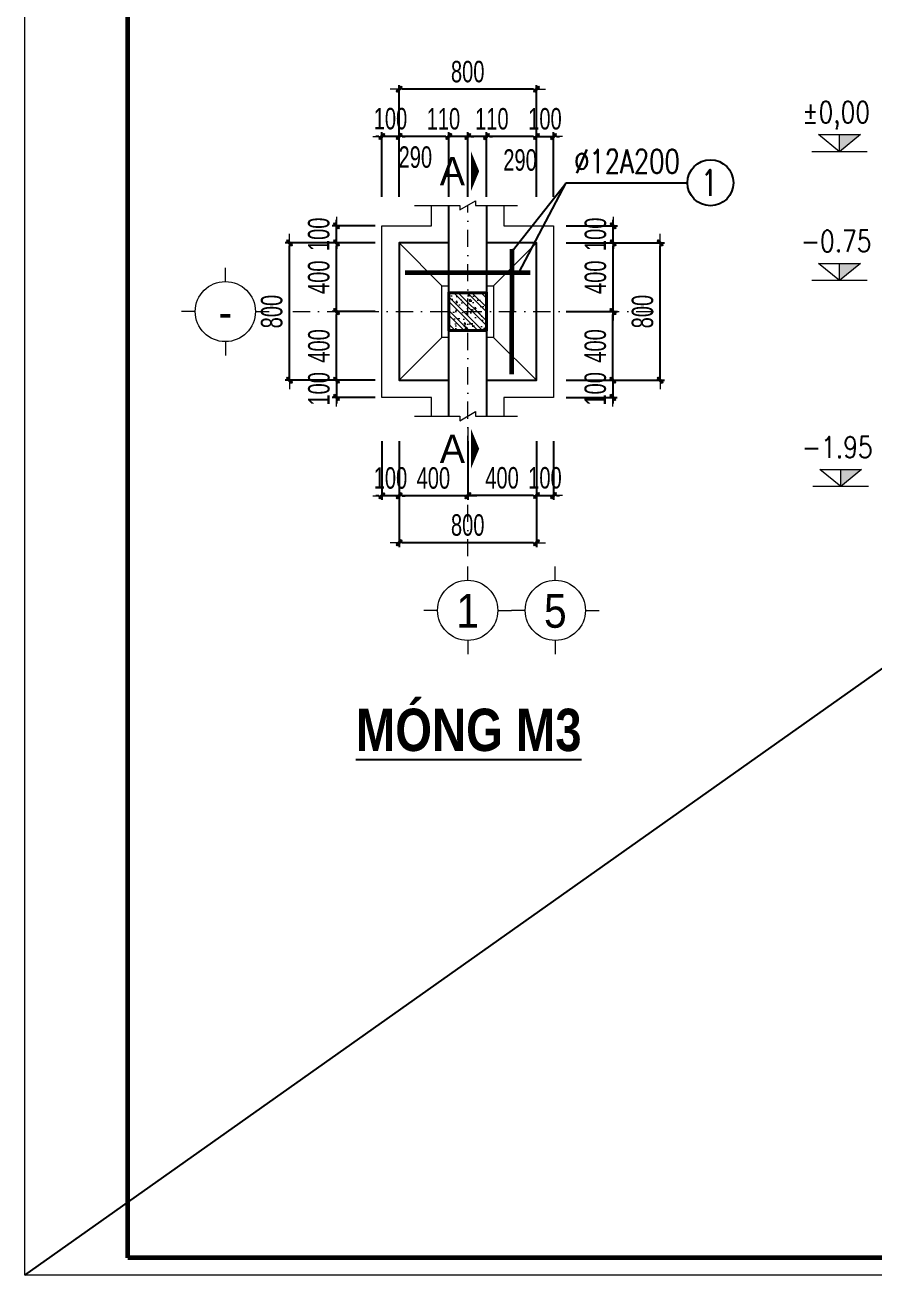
# Model space of a CAD drawing. Header units: millimetres. Extents: x -295047 to 29144, y -724756 to -246879.
# Drawn here: x -144104 to -139164, y -359455 to -352176 of the extents above; entities that cross this region are included whole.
import ezdxf
from ezdxf.enums import TextEntityAlignment as Align

# ---------------------------------------------------------------- set-up
doc = ezdxf.new("R2010")
doc.units = ezdxf.units.MM
doc.header["$MEASUREMENT"] = 0
doc.header["$PDMODE"] = 32
doc.linetypes.add('DASHDOT', pattern=[1, 0.5, -0.25, 0, -0.25])
doc.layers.get('Defpoints').update_dxf_attribs({"color": 1})
doc.layers.add('KCS_Plotter', color=11, linetype='Continuous', plot=False)
for name, color, linetype, lineweight in [('Khungten_LCDI', 7, 'Continuous', 5), ('LC Dim', 8, 'Continuous', 18), ('LC Hatch', 252, 'Continuous', 9), ('LC ISO', 153, 'Continuous', 13), ('LC Khac', 4, 'Continuous', 9), ('LC Net dam2', 6, 'Continuous', 40), ('LC Net dam3', 1, 'Continuous', 60), ('LC Net manh', 219, 'Continuous', 5), ('LC Net thay', 7, 'Continuous', 25), ('LC Net truc', 79, 'DASHDOT', 13), ('LC Text1', 3, 'Continuous', 20), ('LC Text2', 7, 'Continuous', 25)]:
    doc.layers.add(name, color=color, linetype=linetype, lineweight=lineweight)
doc.styles.add('HOATBIF', font='hoatbif.shx', dxfattribs={"width": 0.7})
doc.styles.add('Khungten', font='VHAVAN_1.TTF', dxfattribs={"width": 0.9, "height": 5000})
doc.styles.add('LC 1', font='VHAVANB_1.TTF')
doc.styles.add('LC 3', font='vnsimli.shx', dxfattribs={"width": 0.75})
doc.styles.add('LC3', font='VHARIALB_1.TTF', dxfattribs={"width": 0.8})
doc.styles.add('T1', font='Vnsimli.shx', dxfattribs={"width": 0.8})
doc.styles.add('Title', font='VHBLACK_1.TTF', dxfattribs={"width": 0.8})
doc.dimstyles.new('1-100(1-50)', dxfattribs={"dimscale": 50, "dimtxt": 2.5, "dimasz": 0.35, "dimexe": 0.5, "dimexo": 0, "dimgap": 0.8, "dimtad": 1, "dimdec": 0, "dimzin": 0, "dimdsep": 46, "dimtxsty": 'HOATBIF', "dimblk1": 'DOT', "dimblk2": 'DOT', "dimsah": 1, "dimcen": -1, "dimdle": 1, "dimclrd": 256, "dimclre": 256, "dimclrt": 4, "dimadec": 3, "dimazin": 2, "dimtfac": 0.333333, "dimtdec": 0, "dimtix": 1, "dimtmove": 2, "dimatfit": 3, "dimldrblk": 'DOT', "dimfxl": 1, "dimtvp": 0.833333, "dimtolj": 1, "dimtzin": 0, "dimarcsym": 0})

# ---------------------------------------------------------------- blocks, each defined once
blk = doc.blocks.new('DOT')
at = {"layer": 'LC Dim'}
blk.add_line((-3, 0), (3, 0), dxfattribs=at)
at = {"layer": 'LC Dim', "color": 4}
blk.add_line((-1, -1), (1, 1), dxfattribs=at)
blk.add_lwpolyline([(0.5, 1), (-1, -0.5), (-0.5, -1), (1, 0.5)], close=True, dxfattribs=at)
blk = doc.blocks.new('*D81')
at = {"layer": 'Defpoints', "color": 0, "ltscale": 2, "transparency": 16777216}
for p in [(-142289.1, -353844.7), (-142063.5, -353844.7), (-142063.5, -354244.7)]:
    blk.add_point(p, dxfattribs=at)
at = {"layer": 'LC Dim', "lineweight": -2, "ltscale": 2, "transparency": 16777216}
for p, q in [((-142063.5, -353844.7), (-142314.1, -353844.7)), ((-142289.1, -354227.2), (-142289.1, -353862.2)), ((-142063.5, -354244.7), (-142314.1, -354244.7))]:
    blk.add_line(p, q, dxfattribs=at)
at = {"layer": 'LC Dim', "lineweight": -2, "ltscale": 2, "transparency": 16777216, "xscale": 17.5, "yscale": 17.5, "zscale": 17.5}
for p, rotation in [((-142289.1, -353844.7), 90), ((-142289.1, -354244.7), 270)]:
    blk.add_blockref('DOT', p, dxfattribs=dict(at, rotation=rotation))
at = {"layer": 'LC Dim', "color": 4, "ltscale": 2, "transparency": 16777216, "insert": (-142391.6, -354044.7), "char_height": 125, "attachment_point": 5, "rotation": 90, "style": 'HOATBIF'}
blk.add_mtext('\\A1;400', dxfattribs=at)
blk = doc.blocks.new('*D82')
at = {"layer": 'Defpoints', "color": 0, "ltscale": 2, "transparency": 16777216}
for p in [(-142290, -353444.7), (-142063.5, -353444.7), (-142063.5, -353844.7)]:
    blk.add_point(p, dxfattribs=at)
at = {"layer": 'LC Dim', "lineweight": -2, "ltscale": 2, "transparency": 16777216}
for p, q in [((-142063.5, -353444.7), (-142315, -353444.7)), ((-142290, -353827.2), (-142290, -353462.2)), ((-142063.5, -353844.7), (-142315, -353844.7))]:
    blk.add_line(p, q, dxfattribs=at)
at = {"layer": 'LC Dim', "lineweight": -2, "ltscale": 2, "transparency": 16777216, "xscale": 17.5, "yscale": 17.5, "zscale": 17.5}
for p, rotation in [((-142290, -353444.7), 90), ((-142290, -353844.7), 270)]:
    blk.add_blockref('DOT', p, dxfattribs=dict(at, rotation=rotation))
at = {"layer": 'LC Dim', "color": 4, "ltscale": 2, "transparency": 16777216, "insert": (-142392.5, -353644.7), "char_height": 125, "attachment_point": 5, "rotation": 90, "style": 'HOATBIF'}
blk.add_mtext('\\A1;400', dxfattribs=at)
blk = doc.blocks.new('*D83')
at = {"layer": 'Defpoints', "color": 0, "ltscale": 2, "transparency": 16777216}
for p in [(-142290, -353344.7), (-142063.5, -353344.7), (-142063.5, -353444.7)]:
    blk.add_point(p, dxfattribs=at)
at = {"layer": 'LC Dim', "lineweight": -2, "ltscale": 2, "transparency": 16777216}
for p, q in [((-142063.5, -353344.7), (-142315, -353344.7)), ((-142290, -353327.2), (-142290, -353309.7)), ((-142290, -353444.7), (-142290, -353344.7)), ((-142063.5, -353444.7), (-142315, -353444.7)), ((-142290, -353462.2), (-142290, -353479.7))]:
    blk.add_line(p, q, dxfattribs=at)
at = {"layer": 'LC Dim', "lineweight": -2, "ltscale": 2, "transparency": 16777216, "xscale": 17.5, "yscale": 17.5, "zscale": 17.5}
for p, rotation in [((-142290, -353344.7), 270), ((-142290, -353444.7), 90)]:
    blk.add_blockref('DOT', p, dxfattribs=dict(at, rotation=rotation))
at = {"layer": 'LC Dim', "color": 4, "ltscale": 2, "transparency": 16777216, "insert": (-142392.5, -353394.7), "char_height": 125, "attachment_point": 5, "rotation": 90, "style": 'HOATBIF'}
blk.add_mtext('\\A1;100', dxfattribs=at)
blk = doc.blocks.new('*D84')
at = {"layer": 'Defpoints', "color": 0, "ltscale": 2, "transparency": 16777216}
for p in [(-142564, -353444.7), (-142063.5, -353444.7), (-142063.5, -354244.7)]:
    blk.add_point(p, dxfattribs=at)
at = {"layer": 'LC Dim', "lineweight": -2, "ltscale": 2, "transparency": 16777216}
for p, q in [((-142063.5, -353444.7), (-142589, -353444.7)), ((-142564, -354227.2), (-142564, -353462.2)), ((-142063.5, -354244.7), (-142589, -354244.7))]:
    blk.add_line(p, q, dxfattribs=at)
at = {"layer": 'LC Dim', "lineweight": -2, "ltscale": 2, "transparency": 16777216, "xscale": 17.5, "yscale": 17.5, "zscale": 17.5}
for p, rotation in [((-142564, -353444.7), 90), ((-142564, -354244.7), 270)]:
    blk.add_blockref('DOT', p, dxfattribs=dict(at, rotation=rotation))
at = {"layer": 'LC Dim', "color": 4, "ltscale": 2, "transparency": 16777216, "insert": (-142666.5, -353844.7), "char_height": 125, "attachment_point": 5, "rotation": 90, "style": 'HOATBIF'}
blk.add_mtext('\\A1;800', dxfattribs=at)
blk = doc.blocks.new('*D85')
at = {"layer": 'Defpoints', "color": 0, "ltscale": 2, "transparency": 16777216}
for p in [(-142063.5, -354244.7), (-142289.1, -354344.7), (-142063.5, -354344.7)]:
    blk.add_point(p, dxfattribs=at)
at = {"layer": 'LC Dim', "lineweight": -2, "ltscale": 2, "transparency": 16777216}
for p, q in [((-142289.1, -354227.2), (-142289.1, -354209.7)), ((-142063.5, -354244.7), (-142314.1, -354244.7)), ((-142289.1, -354244.7), (-142289.1, -354344.7)), ((-142063.5, -354344.7), (-142314.1, -354344.7)), ((-142289.1, -354362.2), (-142289.1, -354379.7))]:
    blk.add_line(p, q, dxfattribs=at)
at = {"layer": 'LC Dim', "lineweight": -2, "ltscale": 2, "transparency": 16777216, "xscale": 17.5, "yscale": 17.5, "zscale": 17.5}
for p, rotation in [((-142289.1, -354244.7), 270), ((-142289.1, -354344.7), 90)]:
    blk.add_blockref('DOT', p, dxfattribs=dict(at, rotation=rotation))
at = {"layer": 'LC Dim', "color": 4, "ltscale": 2, "transparency": 16777216, "insert": (-142391.6, -354294.7), "char_height": 125, "attachment_point": 5, "rotation": 90, "style": 'HOATBIF'}
blk.add_mtext('\\A1;100', dxfattribs=at)
blk = doc.blocks.new('TTRUC')
at = {"layer": 'LC ISO'}
for p, q in [((0, 6.95), (0, 10.13)), ((-6.95, 0), (-10.13, 0)), ((6.95, 0), (10.13, 0)), ((0, -6.95), (0, -10.13))]:
    blk.add_line(p, q, dxfattribs=at)
at = {"layer": 'LC Net manh'}
blk.add_circle((0, 0), 6.95, dxfattribs=at)
blk = doc.blocks.new('*D86')
at = {"layer": 'Defpoints', "color": 0, "ltscale": 2, "transparency": 16777216}
for p in [(-140952.1, -353844.7), (-140678.9, -353844.7), (-140952.1, -354244.7)]:
    blk.add_point(p, dxfattribs=at)
at = {"layer": 'LC Dim', "lineweight": -2, "ltscale": 2, "transparency": 16777216}
for p, q in [((-140952.1, -353844.7), (-140653.9, -353844.7)), ((-140678.9, -354227.2), (-140678.9, -353862.2)), ((-140952.1, -354244.7), (-140653.9, -354244.7))]:
    blk.add_line(p, q, dxfattribs=at)
at = {"layer": 'LC Dim', "lineweight": -2, "ltscale": 2, "transparency": 16777216, "xscale": 17.5, "yscale": 17.5, "zscale": 17.5}
for p, rotation in [((-140678.9, -353844.7), 90), ((-140678.9, -354244.7), 270)]:
    blk.add_blockref('DOT', p, dxfattribs=dict(at, rotation=rotation))
at = {"layer": 'LC Dim', "color": 4, "ltscale": 2, "transparency": 16777216, "insert": (-140781.4, -354044.7), "char_height": 125, "attachment_point": 5, "rotation": 90, "style": 'HOATBIF'}
blk.add_mtext('\\A1;400', dxfattribs=at)
blk = doc.blocks.new('*D87')
at = {"layer": 'Defpoints', "color": 0, "ltscale": 2, "transparency": 16777216}
for p in [(-140952.1, -353444.7), (-140678.1, -353444.7), (-140952.1, -353844.7)]:
    blk.add_point(p, dxfattribs=at)
at = {"layer": 'LC Dim', "lineweight": -2, "ltscale": 2, "transparency": 16777216}
for p, q in [((-140952.1, -353444.7), (-140653.1, -353444.7)), ((-140678.1, -353827.2), (-140678.1, -353462.2)), ((-140952.1, -353844.7), (-140653.1, -353844.7))]:
    blk.add_line(p, q, dxfattribs=at)
at = {"layer": 'LC Dim', "lineweight": -2, "ltscale": 2, "transparency": 16777216, "xscale": 17.5, "yscale": 17.5, "zscale": 17.5}
for p, rotation in [((-140678.1, -353444.7), 90), ((-140678.1, -353844.7), 270)]:
    blk.add_blockref('DOT', p, dxfattribs=dict(at, rotation=rotation))
at = {"layer": 'LC Dim', "color": 4, "ltscale": 2, "transparency": 16777216, "insert": (-140780.6, -353644.7), "char_height": 125, "attachment_point": 5, "rotation": 90, "style": 'HOATBIF'}
blk.add_mtext('\\A1;400', dxfattribs=at)
blk = doc.blocks.new('*D88')
at = {"layer": 'Defpoints', "color": 0, "ltscale": 2, "transparency": 16777216}
for p in [(-140952.1, -353344.7), (-140678.1, -353344.7), (-140952.1, -353444.7)]:
    blk.add_point(p, dxfattribs=at)
at = {"layer": 'LC Dim', "lineweight": -2, "ltscale": 2, "transparency": 16777216}
for p, q in [((-140952.1, -353344.7), (-140653.1, -353344.7)), ((-140678.1, -353327.2), (-140678.1, -353309.7)), ((-140678.1, -353444.7), (-140678.1, -353344.7)), ((-140952.1, -353444.7), (-140653.1, -353444.7)), ((-140678.1, -353462.2), (-140678.1, -353479.7))]:
    blk.add_line(p, q, dxfattribs=at)
at = {"layer": 'LC Dim', "lineweight": -2, "ltscale": 2, "transparency": 16777216, "xscale": 17.5, "yscale": 17.5, "zscale": 17.5}
for p, rotation in [((-140678.1, -353344.7), 270), ((-140678.1, -353444.7), 90)]:
    blk.add_blockref('DOT', p, dxfattribs=dict(at, rotation=rotation))
at = {"layer": 'LC Dim', "color": 4, "ltscale": 2, "transparency": 16777216, "insert": (-140780.6, -353394.7), "char_height": 125, "attachment_point": 5, "rotation": 90, "style": 'HOATBIF'}
blk.add_mtext('\\A1;100', dxfattribs=at)
blk = doc.blocks.new('*D89')
at = {"layer": 'Defpoints', "color": 0, "ltscale": 2, "transparency": 16777216}
for p in [(-140952.1, -353444.7), (-140404, -353444.7), (-140952.1, -354244.7)]:
    blk.add_point(p, dxfattribs=at)
at = {"layer": 'LC Dim', "lineweight": -2, "ltscale": 2, "transparency": 16777216}
for p, q in [((-140952.1, -353444.7), (-140379, -353444.7)), ((-140404, -354227.2), (-140404, -353462.2)), ((-140952.1, -354244.7), (-140379, -354244.7))]:
    blk.add_line(p, q, dxfattribs=at)
at = {"layer": 'LC Dim', "lineweight": -2, "ltscale": 2, "transparency": 16777216, "xscale": 17.5, "yscale": 17.5, "zscale": 17.5}
for p, rotation in [((-140404, -353444.7), 90), ((-140404, -354244.7), 270)]:
    blk.add_blockref('DOT', p, dxfattribs=dict(at, rotation=rotation))
at = {"layer": 'LC Dim', "color": 4, "ltscale": 2, "transparency": 16777216, "insert": (-140506.5, -353844.7), "char_height": 125, "attachment_point": 5, "rotation": 90, "style": 'HOATBIF'}
blk.add_mtext('\\A1;800', dxfattribs=at)
blk = doc.blocks.new('*D90')
at = {"layer": 'Defpoints', "color": 0, "ltscale": 2, "transparency": 16777216}
for p in [(-140952.1, -354244.7), (-140952.1, -354344.7), (-140678.9, -354344.7)]:
    blk.add_point(p, dxfattribs=at)
at = {"layer": 'LC Dim', "lineweight": -2, "ltscale": 2, "transparency": 16777216}
for p, q in [((-140678.9, -354227.2), (-140678.9, -354209.7)), ((-140952.1, -354244.7), (-140653.9, -354244.7)), ((-140678.9, -354244.7), (-140678.9, -354344.7)), ((-140952.1, -354344.7), (-140653.9, -354344.7)), ((-140678.9, -354362.2), (-140678.9, -354379.7))]:
    blk.add_line(p, q, dxfattribs=at)
at = {"layer": 'LC Dim', "lineweight": -2, "ltscale": 2, "transparency": 16777216, "xscale": 17.5, "yscale": 17.5, "zscale": 17.5}
for p, rotation in [((-140678.9, -354244.7), 270), ((-140678.9, -354344.7), 90)]:
    blk.add_blockref('DOT', p, dxfattribs=dict(at, rotation=rotation))
at = {"layer": 'LC Dim', "color": 4, "ltscale": 2, "transparency": 16777216, "insert": (-140781.4, -354294.7), "char_height": 125, "attachment_point": 5, "rotation": 90, "style": 'HOATBIF'}
blk.add_mtext('\\A1;100', dxfattribs=at)
blk = doc.blocks.new('*D91')
at = {"layer": 'Defpoints', "color": 0, "ltscale": 2, "transparency": 16777216}
for p in [(-141525.2, -354599.6), (-141125.2, -354599.6), (-141525.2, -354916)]:
    blk.add_point(p, dxfattribs=at)
at = {"layer": 'LC Dim', "lineweight": -2, "ltscale": 2, "transparency": 16777216}
for p, q in [((-141525.2, -354599.6), (-141525.2, -354941)), ((-141125.2, -354599.6), (-141125.2, -354941)), ((-141142.7, -354916), (-141507.7, -354916))]:
    blk.add_line(p, q, dxfattribs=at)
at = {"layer": 'LC Dim', "lineweight": -2, "ltscale": 2, "transparency": 16777216, "xscale": 17.5, "yscale": 17.5, "zscale": 17.5, "rotation": 180}
blk.add_blockref('DOT', (-141525.2, -354916), dxfattribs=at)
at = {"layer": 'LC Dim', "lineweight": -2, "ltscale": 2, "transparency": 16777216, "xscale": 17.5, "yscale": 17.5, "zscale": 17.5}
blk.add_blockref('DOT', (-141125.2, -354916), dxfattribs=at)
at = {"layer": 'LC Dim', "color": 4, "ltscale": 2, "transparency": 16777216, "insert": (-141325.2, -354813.5), "char_height": 125, "attachment_point": 5, "style": 'HOATBIF'}
blk.add_mtext('\\A1;400', dxfattribs=at)
blk = doc.blocks.new('*D92')
at = {"layer": 'Defpoints', "color": 0, "ltscale": 2, "transparency": 16777216}
for p in [(-141925.2, -354599.6), (-141525.2, -354599.6), (-141925.2, -354916.9)]:
    blk.add_point(p, dxfattribs=at)
at = {"layer": 'LC Dim', "lineweight": -2, "ltscale": 2, "transparency": 16777216}
for p, q in [((-141925.2, -354599.6), (-141925.2, -354941.9)), ((-141525.2, -354599.6), (-141525.2, -354941.9)), ((-141542.7, -354916.9), (-141907.7, -354916.9))]:
    blk.add_line(p, q, dxfattribs=at)
at = {"layer": 'LC Dim', "lineweight": -2, "ltscale": 2, "transparency": 16777216, "xscale": 17.5, "yscale": 17.5, "zscale": 17.5, "rotation": 180}
blk.add_blockref('DOT', (-141925.2, -354916.9), dxfattribs=at)
at = {"layer": 'LC Dim', "lineweight": -2, "ltscale": 2, "transparency": 16777216, "xscale": 17.5, "yscale": 17.5, "zscale": 17.5}
blk.add_blockref('DOT', (-141525.2, -354916.9), dxfattribs=at)
at = {"layer": 'LC Dim', "color": 4, "ltscale": 2, "transparency": 16777216, "insert": (-141725.2, -354814.4), "char_height": 125, "attachment_point": 5, "style": 'HOATBIF'}
blk.add_mtext('\\A1;400', dxfattribs=at)
blk = doc.blocks.new('*D93')
at = {"layer": 'Defpoints', "color": 0, "ltscale": 2, "transparency": 16777216}
for p in [(-142025.2, -354599.6), (-141925.2, -354599.6), (-142025.2, -354916.9)]:
    blk.add_point(p, dxfattribs=at)
at = {"layer": 'LC Dim', "lineweight": -2, "ltscale": 2, "transparency": 16777216}
for p, q in [((-142025.2, -354599.6), (-142025.2, -354941.9)), ((-141925.2, -354599.6), (-141925.2, -354941.9)), ((-142042.7, -354916.9), (-142060.2, -354916.9)), ((-141925.2, -354916.9), (-142025.2, -354916.9)), ((-141907.7, -354916.9), (-141890.2, -354916.9))]:
    blk.add_line(p, q, dxfattribs=at)
at = {"layer": 'LC Dim', "lineweight": -2, "ltscale": 2, "transparency": 16777216, "xscale": 17.5, "yscale": 17.5, "zscale": 17.5}
blk.add_blockref('DOT', (-142025.2, -354916.9), dxfattribs=at)
at = {"layer": 'LC Dim', "lineweight": -2, "ltscale": 2, "transparency": 16777216, "xscale": 17.5, "yscale": 17.5, "zscale": 17.5, "rotation": 180}
blk.add_blockref('DOT', (-141925.2, -354916.9), dxfattribs=at)
at = {"layer": 'LC Dim', "color": 4, "ltscale": 2, "transparency": 16777216, "insert": (-141975.2, -354814.4), "char_height": 125, "attachment_point": 5, "style": 'HOATBIF'}
blk.add_mtext('\\A1;100', dxfattribs=at)
blk = doc.blocks.new('*D94')
at = {"layer": 'Defpoints', "color": 0, "ltscale": 2, "transparency": 16777216}
for p in [(-141925.2, -354599.6), (-141125.2, -354599.6), (-141925.2, -355190.9)]:
    blk.add_point(p, dxfattribs=at)
at = {"layer": 'LC Dim', "lineweight": -2, "ltscale": 2, "transparency": 16777216}
for p, q in [((-141925.2, -354599.6), (-141925.2, -355215.9)), ((-141125.2, -354599.6), (-141125.2, -355215.9)), ((-141142.7, -355190.9), (-141907.7, -355190.9))]:
    blk.add_line(p, q, dxfattribs=at)
at = {"layer": 'LC Dim', "lineweight": -2, "ltscale": 2, "transparency": 16777216, "xscale": 17.5, "yscale": 17.5, "zscale": 17.5, "rotation": 180}
blk.add_blockref('DOT', (-141925.2, -355190.9), dxfattribs=at)
at = {"layer": 'LC Dim', "lineweight": -2, "ltscale": 2, "transparency": 16777216, "xscale": 17.5, "yscale": 17.5, "zscale": 17.5}
blk.add_blockref('DOT', (-141125.2, -355190.9), dxfattribs=at)
at = {"layer": 'LC Dim', "color": 4, "ltscale": 2, "transparency": 16777216, "insert": (-141525.2, -355088.4), "char_height": 125, "attachment_point": 5, "style": 'HOATBIF'}
blk.add_mtext('\\A1;800', dxfattribs=at)
blk = doc.blocks.new('*D95')
at = {"layer": 'Defpoints', "color": 0, "ltscale": 2, "transparency": 16777216}
for p in [(-141125.2, -354599.6), (-141025.2, -354599.6), (-141025.2, -354916)]:
    blk.add_point(p, dxfattribs=at)
at = {"layer": 'LC Dim', "lineweight": -2, "ltscale": 2, "transparency": 16777216}
for p, q in [((-141125.2, -354599.6), (-141125.2, -354941)), ((-141025.2, -354599.6), (-141025.2, -354941)), ((-141142.7, -354916), (-141160.2, -354916)), ((-141125.2, -354916), (-141025.2, -354916)), ((-141007.7, -354916), (-140990.2, -354916))]:
    blk.add_line(p, q, dxfattribs=at)
at = {"layer": 'LC Dim', "lineweight": -2, "ltscale": 2, "transparency": 16777216, "xscale": 17.5, "yscale": 17.5, "zscale": 17.5}
blk.add_blockref('DOT', (-141125.2, -354916), dxfattribs=at)
at = {"layer": 'LC Dim', "lineweight": -2, "ltscale": 2, "transparency": 16777216, "xscale": 17.5, "yscale": 17.5, "zscale": 17.5, "rotation": 180}
blk.add_blockref('DOT', (-141025.2, -354916), dxfattribs=at)
at = {"layer": 'LC Dim', "color": 4, "ltscale": 2, "transparency": 16777216, "insert": (-141075.2, -354813.5), "char_height": 125, "attachment_point": 5, "style": 'HOATBIF'}
blk.add_mtext('\\A1;100', dxfattribs=at)
blk = doc.blocks.new('*D96')
at = {"layer": 'Defpoints', "color": 0, "ltscale": 2, "transparency": 16777216}
for p in [(-141415.2, -352825.2), (-141415.2, -353176.9), (-141125.2, -353176.9)]:
    blk.add_point(p, dxfattribs=at)
at = {"layer": 'LC Dim', "lineweight": -2, "ltscale": 2, "transparency": 16777216}
for p, q in [((-141415.2, -353176.9), (-141415.2, -352800.2)), ((-141142.7, -352825.2), (-141397.7, -352825.2)), ((-141125.2, -353176.9), (-141125.2, -352800.2))]:
    blk.add_line(p, q, dxfattribs=at)
at = {"layer": 'LC Dim', "lineweight": -2, "ltscale": 2, "transparency": 16777216, "xscale": 17.5, "yscale": 17.5, "zscale": 17.5, "rotation": 180}
blk.add_blockref('DOT', (-141415.2, -352825.2), dxfattribs=at)
at = {"layer": 'LC Dim', "lineweight": -2, "ltscale": 2, "transparency": 16777216, "xscale": 17.5, "yscale": 17.5, "zscale": 17.5}
blk.add_blockref('DOT', (-141125.2, -352825.2), dxfattribs=at)
at = {"layer": 'LC Dim', "color": 4, "ltscale": 2, "transparency": 16777216, "insert": (-141220.2, -352962.7), "char_height": 125, "attachment_point": 5, "style": 'HOATBIF'}
blk.add_mtext('\\A1;290', dxfattribs=at)
blk = doc.blocks.new('*D97')
at = {"layer": 'Defpoints', "color": 0, "ltscale": 2, "transparency": 16777216}
for p in [(-141925.2, -352824.3), (-141925.2, -353176.9), (-141635.2, -353176.9)]:
    blk.add_point(p, dxfattribs=at)
at = {"layer": 'LC Dim', "lineweight": -2, "ltscale": 2, "transparency": 16777216}
for p, q in [((-141925.2, -353176.9), (-141925.2, -352799.3)), ((-141652.7, -352824.3), (-141907.7, -352824.3)), ((-141635.2, -353176.9), (-141635.2, -352799.3))]:
    blk.add_line(p, q, dxfattribs=at)
at = {"layer": 'LC Dim', "lineweight": -2, "ltscale": 2, "transparency": 16777216, "xscale": 17.5, "yscale": 17.5, "zscale": 17.5, "rotation": 180}
blk.add_blockref('DOT', (-141925.2, -352824.3), dxfattribs=at)
at = {"layer": 'LC Dim', "lineweight": -2, "ltscale": 2, "transparency": 16777216, "xscale": 17.5, "yscale": 17.5, "zscale": 17.5}
blk.add_blockref('DOT', (-141635.2, -352824.3), dxfattribs=at)
at = {"layer": 'LC Dim', "color": 4, "ltscale": 2, "transparency": 16777216, "insert": (-141830.2, -352945.8), "char_height": 125, "attachment_point": 5, "style": 'HOATBIF'}
blk.add_mtext('\\A1;290', dxfattribs=at)
blk = doc.blocks.new('*D98')
at = {"layer": 'Defpoints', "color": 0, "ltscale": 2, "transparency": 16777216}
for p in [(-142025.2, -352824.3), (-142025.2, -353176.9), (-141925.2, -353176.9)]:
    blk.add_point(p, dxfattribs=at)
at = {"layer": 'LC Dim', "lineweight": -2, "ltscale": 2, "transparency": 16777216}
for p, q in [((-142042.7, -352824.3), (-142060.2, -352824.3)), ((-142025.2, -353176.9), (-142025.2, -352799.3)), ((-141925.2, -352824.3), (-142025.2, -352824.3)), ((-141925.2, -353176.9), (-141925.2, -352799.3)), ((-141907.7, -352824.3), (-141890.2, -352824.3))]:
    blk.add_line(p, q, dxfattribs=at)
at = {"layer": 'LC Dim', "lineweight": -2, "ltscale": 2, "transparency": 16777216, "xscale": 17.5, "yscale": 17.5, "zscale": 17.5}
blk.add_blockref('DOT', (-142025.2, -352824.3), dxfattribs=at)
at = {"layer": 'LC Dim', "lineweight": -2, "ltscale": 2, "transparency": 16777216, "xscale": 17.5, "yscale": 17.5, "zscale": 17.5, "rotation": 180}
blk.add_blockref('DOT', (-141925.2, -352824.3), dxfattribs=at)
at = {"layer": 'LC Dim', "color": 4, "ltscale": 2, "transparency": 16777216, "insert": (-141975.2, -352721.8), "char_height": 125, "attachment_point": 5, "style": 'HOATBIF'}
blk.add_mtext('\\A1;100', dxfattribs=at)
blk = doc.blocks.new('*D99')
at = {"layer": 'Defpoints', "color": 0, "ltscale": 2, "transparency": 16777216}
for p in [(-141925.2, -352550.3), (-141925.2, -353176.9), (-141125.2, -353176.9)]:
    blk.add_point(p, dxfattribs=at)
at = {"layer": 'LC Dim', "lineweight": -2, "ltscale": 2, "transparency": 16777216}
for p, q in [((-141925.2, -353176.9), (-141925.2, -352525.3)), ((-141125.2, -353176.9), (-141125.2, -352525.3)), ((-141142.7, -352550.3), (-141907.7, -352550.3))]:
    blk.add_line(p, q, dxfattribs=at)
at = {"layer": 'LC Dim', "lineweight": -2, "ltscale": 2, "transparency": 16777216, "xscale": 17.5, "yscale": 17.5, "zscale": 17.5, "rotation": 180}
blk.add_blockref('DOT', (-141925.2, -352550.3), dxfattribs=at)
at = {"layer": 'LC Dim', "lineweight": -2, "ltscale": 2, "transparency": 16777216, "xscale": 17.5, "yscale": 17.5, "zscale": 17.5}
blk.add_blockref('DOT', (-141125.2, -352550.3), dxfattribs=at)
at = {"layer": 'LC Dim', "color": 4, "ltscale": 2, "transparency": 16777216, "insert": (-141525.2, -352447.8), "char_height": 125, "attachment_point": 5, "style": 'HOATBIF'}
blk.add_mtext('\\A1;800', dxfattribs=at)
blk = doc.blocks.new('*D100')
at = {"layer": 'Defpoints', "color": 0, "ltscale": 2, "transparency": 16777216}
for p in [(-141025.2, -352825.2), (-141125.2, -353176.9), (-141025.2, -353176.9)]:
    blk.add_point(p, dxfattribs=at)
at = {"layer": 'LC Dim', "lineweight": -2, "ltscale": 2, "transparency": 16777216}
for p, q in [((-141142.7, -352825.2), (-141160.2, -352825.2)), ((-141125.2, -353176.9), (-141125.2, -352800.2)), ((-141125.2, -352825.2), (-141025.2, -352825.2)), ((-141025.2, -353176.9), (-141025.2, -352800.2)), ((-141007.7, -352825.2), (-140990.2, -352825.2))]:
    blk.add_line(p, q, dxfattribs=at)
at = {"layer": 'LC Dim', "lineweight": -2, "ltscale": 2, "transparency": 16777216, "xscale": 17.5, "yscale": 17.5, "zscale": 17.5}
blk.add_blockref('DOT', (-141125.2, -352825.2), dxfattribs=at)
at = {"layer": 'LC Dim', "lineweight": -2, "ltscale": 2, "transparency": 16777216, "xscale": 17.5, "yscale": 17.5, "zscale": 17.5, "rotation": 180}
blk.add_blockref('DOT', (-141025.2, -352825.2), dxfattribs=at)
at = {"layer": 'LC Dim', "color": 4, "ltscale": 2, "transparency": 16777216, "insert": (-141075.2, -352722.7), "char_height": 125, "attachment_point": 5, "style": 'HOATBIF'}
blk.add_mtext('\\A1;100', dxfattribs=at)
blk = doc.blocks.new('*D101')
at = {"layer": 'Defpoints', "color": 0, "ltscale": 2, "transparency": 16777216}
for p in [(-141525.2, -352825.2), (-141525.2, -353176.9), (-141415.2, -353176.9)]:
    blk.add_point(p, dxfattribs=at)
at = {"layer": 'LC Dim', "lineweight": -2, "ltscale": 2, "transparency": 16777216}
for p, q in [((-141542.7, -352825.2), (-141560.2, -352825.2)), ((-141525.2, -353176.9), (-141525.2, -352800.2)), ((-141415.2, -352825.2), (-141525.2, -352825.2)), ((-141415.2, -353176.9), (-141415.2, -352800.2)), ((-141397.7, -352825.2), (-141380.2, -352825.2))]:
    blk.add_line(p, q, dxfattribs=at)
at = {"layer": 'LC Dim', "lineweight": -2, "ltscale": 2, "transparency": 16777216, "xscale": 17.5, "yscale": 17.5, "zscale": 17.5}
blk.add_blockref('DOT', (-141525.2, -352825.2), dxfattribs=at)
at = {"layer": 'LC Dim', "lineweight": -2, "ltscale": 2, "transparency": 16777216, "xscale": 17.5, "yscale": 17.5, "zscale": 17.5, "rotation": 180}
blk.add_blockref('DOT', (-141415.2, -352825.2), dxfattribs=at)
at = {"layer": 'LC Dim', "color": 4, "ltscale": 2, "transparency": 16777216, "insert": (-141384.4, -352722.7), "char_height": 125, "attachment_point": 5, "style": 'HOATBIF'}
blk.add_mtext('\\A1;110', dxfattribs=at)
blk = doc.blocks.new('*D102')
at = {"layer": 'Defpoints', "color": 0, "ltscale": 2, "transparency": 16777216}
for p in [(-141635.2, -352825.2), (-141635.2, -353176.9), (-141525.2, -353176.9)]:
    blk.add_point(p, dxfattribs=at)
at = {"layer": 'LC Dim', "lineweight": -2, "ltscale": 2, "transparency": 16777216}
for p, q in [((-141652.7, -352825.2), (-141670.2, -352825.2)), ((-141635.2, -353176.9), (-141635.2, -352800.2)), ((-141525.2, -352825.2), (-141635.2, -352825.2)), ((-141525.2, -353176.9), (-141525.2, -352800.2)), ((-141507.7, -352825.2), (-141490.2, -352825.2))]:
    blk.add_line(p, q, dxfattribs=at)
at = {"layer": 'LC Dim', "lineweight": -2, "ltscale": 2, "transparency": 16777216, "xscale": 17.5, "yscale": 17.5, "zscale": 17.5}
blk.add_blockref('DOT', (-141635.2, -352825.2), dxfattribs=at)
at = {"layer": 'LC Dim', "lineweight": -2, "ltscale": 2, "transparency": 16777216, "xscale": 17.5, "yscale": 17.5, "zscale": 17.5, "rotation": 180}
blk.add_blockref('DOT', (-141525.2, -352825.2), dxfattribs=at)
at = {"layer": 'LC Dim', "color": 4, "ltscale": 2, "transparency": 16777216, "insert": (-141666.6, -352722.7), "char_height": 125, "attachment_point": 5, "style": 'HOATBIF'}
blk.add_mtext('\\A1;110', dxfattribs=at)
blk = doc.blocks.new('TIEUDE1')
at = {"layer": 'LC Text2', "color": 7, "style": 'LC 1'}
blk.add_attdef('TIªU§Ò', text='', height=5, dxfattribs=at).set_placement((0, 0), align=Align.BOTTOM_CENTER)
blk.add_attdef('TL', text='', height=3, dxfattribs=at).set_placement((0, -2), align=Align.TOP_CENTER)
blk = doc.blocks.new('lcdi KC')
at = {"layer": 'Defpoints', "lineweight": 0}
blk.add_lwpolyline([(-1200, -14850), (-1200, 14850), (40800, 14850), (40800, -14850)], close=True, dxfattribs=at)
at = {"layer": 'Khungten_LCDI', "color": 5, "lineweight": 60}
blk.add_lwpolyline([(0, -14650), (0, 14650), (40600, 14650), (40600, -14650)], close=True, dxfattribs=at)
at = {"color": 7, "style": 'Khungten', "width": 0.8}
for tag, p in [('REVISION', (39499, -10746)), ('NGAYHT', (39546, -11609))]:
    blk.add_attdef(tag, text='', height=200, dxfattribs=at).set_placement(p, align=Align.CENTER)
at = {"layer": 'LC Text1', "style": 'Title', "width": 1.485915}
for tag, p, p2 in [('TENBANVE1', (36913, -8886), (40339, -8886)), ('TENBANVE2', (36913, -9562), (40339, -9562))]:
    blk.add_attdef(tag, text='', height=250, dxfattribs=at).set_placement(p, p2, align=Align.FIT)
at = {"layer": 'LC Text1', "style": 'Title', "width": 0.7}
blk.add_attdef('SOBANVE', text='', height=250, dxfattribs=at).set_placement((39562, -13896), align=Align.CENTER)
blk = doc.blocks.new('Caodo1')
at = {"layer": 'LC Text1'}
blk.add_hatch(color=256, dxfattribs=at).paths.add_polyline_path([(0, 200), (0, 0), (243, 200)])
for p, q in [((0, 0), (0, 200)), ((324, 0), (-324, 0))]:
    blk.add_line(p, q, dxfattribs=at)
blk.add_lwpolyline([(-243, 200), (243, 200), (0, 0), (0, 0)], close=True, dxfattribs=at)
at = {"layer": 'LC Text1', "style": 'T1', "width": 0.8}
blk.add_attdef('%%P0,00', text='', height=250, dxfattribs=at).set_placement((-39, 460), align=Align.MIDDLE_CENTER)

msp = doc.modelspace()

# ---------------------------------------------------------------- hatches: boundary and pattern name
at = {"layer": 'LC Hatch', "ltscale": 2}
h = msp.add_hatch(dxfattribs=at)
h.set_pattern_fill('BTCT', color=256, scale=15, angle=-90, style=0)
h.set_pattern_definition([(320, (-46060.01, -428651.27), (-9.41282, -107.58903), [11.25, -123.75]), (265, (-46060.01, -428651.27), (112.82882, 20.8127), [9, -99]), (10.4514, (-46060.8, -428660.23), (103.41593, -86.77641), [9.56103, -105.17132]), (316.1842, (-46030.01, -428651.27), (-24.82785, -160.08616), [16.875, -185.625]), (6.6356, (-46032.08, -428664.61), (146.11768, -140.1994), [14.34154, -157.75695]), (261.1842, (-46030.01, -428651.27), (146.1178, -140.1993), [13.5, -148.5]), (291, (-46037.51, -428666.27), (-60.392834, -89.53606), [11.25, -123.75]), (236, (-46037.51, -428666.27), (108.77251, -36.4973), [9, -99]), (341.4514, (-46042.54, -428673.73), (48.379575, -126.03339), [9.56103, -105.17132]), (307.5, (-46060.01, -428651.267), (49.934078, -1.823978), [0, -97.8, 0, -100.5, 0, -99.375]), (277.5, (-46060.01, -428651.27), (59.161757, -39.46043), [0, -57.3, 0, -95.55, 0, -37.875]), (237.5, (-46060.01, -428617.817), (-3.383231, -80.073365), [0, -37.5, 0, -117, 0, -155.25]), (227.5, (-46060.01, -428602.82), (15.015747, -87.477925), [0, -48.75, 0, -77.7, 0, -110.25]), (315, (-46060.01, -428651.27), (39.774756, 39.774756), []), (315, (-46060.01, -428677.784), (39.774756, 39.774756), [])])
h.paths.add_polyline_path([(-141635.2, -353954.7), (-141635.2, -353734.7), (-141415.2, -353734.7), (-141415.2, -353954.7)])

# ---------------------------------------------------------------- linework, layer by layer
at = {"layer": 'KCS_Plotter', "ltscale": 2}
msp.add_line((-144104.2, -359455.3), (-123104.2, -344605.3), dxfattribs=at)
at = {"layer": 'LC Dim', "ltscale": 2}
for points in [[(-141835.7, -353226.7), (-141570.2, -353226.7), (-141570.2, -353252.6), (-141480.2, -353199), (-141480.2, -353226.7), (-141235.7, -353226.7)], [(-141835.7, -354454.5), (-141570.2, -354454.5), (-141570.2, -354480.4), (-141480.2, -354426.8), (-141480.2, -354454.5), (-141235.7, -354454.5)]]:
    msp.add_lwpolyline(points, dxfattribs=at)
at = {"layer": 'LC Khac', "color": 1, "ltscale": 2}
for p, q in [((-141525.2, -352906), (-141525.2, -353148.8)), ((-141525.2, -354522.2), (-141525.2, -354765))]:
    msp.add_line(p, q, dxfattribs=at)
for points in [[(-141458.2, -353027.4, 0, 235.7, 0), (-141506.9, -353027.4, 137.5, 137.5, 0)], [(-141458.2, -354643.6, 0, 235.7, 0), (-141506.9, -354643.6, 137.5, 137.5, 0)]]:
    msp.add_lwpolyline(points, format="xyseb", dxfattribs=at)
at = {"layer": 'LC Net dam2', "ltscale": 2}
msp.add_lwpolyline([(-141598.5, -353954.7), (-141415.2, -353954.7), (-141415.2, -353734.7), (-141635.2, -353734.7), (-141635.2, -353954.7), (-141598.5, -353954.7)], dxfattribs=at)
at = {"layer": 'LC Net dam3'}
for p, q in [((-141268.3, -354209.1), (-141266.6, -353480.3)), ((-141161.1, -353618.9), (-141889.4, -353618.9))]:
    msp.add_line(p, q, dxfattribs=at)
at = {"layer": 'LC Net manh', "ltscale": 2}
for p, q in [((-141925.2, -353444.7), (-141675.2, -353694.7)), ((-141375.2, -353694.7), (-141125.2, -353444.7)), ((-141925.2, -354244.7), (-141675.2, -353994.7)), ((-141375.2, -353994.7), (-141125.2, -354244.7))]:
    msp.add_line(p, q, dxfattribs=at)
for points in [[(-141735.2, -354454.5), (-141735.2, -354344.7), (-142025.2, -354344.7), (-142025.2, -353344.7), (-141735.2, -353344.7), (-141735.2, -353226.7)], [(-141315.2, -353226.7), (-141315.2, -353344.7), (-141025.2, -353344.7), (-141025.2, -354344.7), (-141315.2, -354344.7), (-141315.2, -354454.5)], [(-141635.2, -353994.7), (-141675.2, -353994.7), (-141675.2, -353694.7), (-141635.2, -353694.7)], [(-141415.2, -353694.7), (-141375.2, -353694.7), (-141375.2, -353994.7), (-141415.2, -353994.7)]]:
    msp.add_lwpolyline(points, dxfattribs=at)
at = {"layer": 'LC Net thay'}
for p, q in [((-141635.2, -354454.5), (-141635.2, -353226.7)), ((-141415.2, -353226.7), (-141415.2, -354454.5))]:
    msp.add_line(p, q, dxfattribs=at)
at = {"layer": 'LC Net thay', "ltscale": 2}
for points in [[(-141635.2, -353444.7), (-141925.2, -353444.7), (-141925.2, -354244.7), (-141635.2, -354244.7)], [(-141415.2, -354244.7), (-141125.2, -354244.7), (-141125.2, -353444.7), (-141415.2, -353444.7)]]:
    msp.add_lwpolyline(points, dxfattribs=at)
at = {"layer": 'LC Net truc', "ltscale": 200}
for p, q in [((-141525.2, -355269.3), (-141525.2, -353225.8)), ((-142543.8, -353844.7), (-140414.4, -353844.7))]:
    msp.add_line(p, q, dxfattribs=at)
at = {"layer": 'LC Text2', "ltscale": 100}
msp.add_circle((-140111, -353094.7), 133.8, dxfattribs=at)

# ---------------------------------------------------------------- block references
at = {"layer": 'LC ISO', "xscale": 25.19610424696835, "yscale": 25.19610424696835, "zscale": 25.19610424696835}
for p in [(-142937.1, -353844.7), (-141525.2, -355584.5), (-141014.7, -355584.5)]:
    msp.add_blockref('TTRUC', p, dxfattribs=at)
at = {"layer": 'LC Net thay', "xscale": 0.5000000000000013, "yscale": 0.5000000000000013, "zscale": 0.5000000000000013}
msp.add_blockref('lcdi KC', (-143504.2, -352030.3), dxfattribs=at)
at = {"layer": 'LC Text1'}
ref = msp.add_blockref('Caodo1', (-139359.2, -352913.7), dxfattribs=dict(at, xscale=0.5, yscale=0.5, zscale=0.5))
ref.add_attrib('%%P0,00', '%%p0,00', dxfattribs={"layer": 'LC Text2', "height": 125, "style": 'T1', "width": 0.8}).set_placement((-139378.7, -352683.9), align=Align.MIDDLE_CENTER)
ref = msp.add_blockref('Caodo1', (-139359.2, -353663.7), dxfattribs=dict(at, xscale=0.5, yscale=0.5, zscale=0.5))
ref.add_attrib('%%P0,00', '-0.75', dxfattribs={"layer": 'LC Text2', "height": 125, "style": 'T1', "width": 0.8}).set_placement((-139378.7, -353433.9), align=Align.MIDDLE_CENTER)
ref = msp.add_blockref('Caodo1', (-139352.3, -354863.7), dxfattribs=dict(at, xscale=0.5, yscale=0.5, zscale=0.5))
ref.add_attrib('%%P0,00', '-1.95', dxfattribs={"layer": 'LC Text2', "height": 125, "style": 'T1', "width": 0.8}).set_placement((-139371.8, -354633.9), align=Align.MIDDLE_CENTER)
at = {"layer": 'LC Text2'}
ref = msp.add_blockref('TIEUDE1', (-141519.1, -356477.5), dxfattribs=dict(at, xscale=50.00000000009664, yscale=50.00000000009664, zscale=50.00000000009664))
ref.add_attrib('TIªU§Ò', '%%Umãng m3', dxfattribs={"color": 7, "height": 246.22, "style": 'LC3', "width": 0.8}).set_placement((-141519.1, -356477.5), align=Align.BOTTOM_CENTER)

# ---------------------------------------------------------------- texts
at = {"ltscale": 2, "style": 'LC 1'}
for p in [(-141614.5, -353027.4), (-141614.5, -354643.6)]:
    msp.add_attdef('A', text='A', height=165, dxfattribs=at).set_placement(p, align=Align.MIDDLE_CENTER)
at = {"layer": 'LC Text1', "ltscale": 0.2, "style": 'LC 1', "width": 0.9}
for s, p in [('-', (-142937.1, -354005.2)), ('1', (-141525.2, -355745)), ('5', (-141014.7, -355745))]:
    msp.add_text(s, height=197.3, dxfattribs=at).set_placement(p, align=Align.BOTTOM_CENTER)
at = {"layer": 'LC Text2', "linetype": 'ByBlock', "style": 'LC 3', "width": 0.75}
msp.add_text('%%C12A200', height=138.89, dxfattribs=at).set_placement((-140905.5, -353039.3))
at = {"layer": 'LC Text2', "ltscale": 100, "style": 'LC 3', "width": 0.75}
msp.add_text('1', height=152.8, dxfattribs=at).set_placement((-140118.5, -353094.7), align=Align.MIDDLE_CENTER)

# ---------------------------------------------------------------- dimensions: what is measured, and where the dimension line sits
at = {"layer": 'LC Dim', "ltscale": 2}
for base, p1, p2, angle, picture, middle in [((-141925.2, -352550.3), (-141125.2, -353176.9), (-141925.2, -353176.9), 180, '*D99', (-141525.2, -352447.8)), ((-142025.2, -352824.3), (-141925.2, -353176.9), (-142025.2, -353176.9), 180, '*D98', (-141975.2, -352721.8)), ((-142290, -353344.7), (-142063.5, -353444.7), (-142063.5, -353344.7), 90, '*D83', (-142392.5, -353394.7)), ((-140678.1, -353344.7), (-140952.1, -353444.7), (-140952.1, -353344.7), 90, '*D88', (-140780.6, -353394.7)), ((-142564, -353444.7), (-142063.5, -354244.7), (-142063.5, -353444.7), 90, '*D84', (-142666.5, -353844.7)), ((-142290, -353444.7), (-142063.5, -353844.7), (-142063.5, -353444.7), 90, '*D82', (-142392.5, -353644.7)), ((-140678.1, -353444.7), (-140952.1, -353844.7), (-140952.1, -353444.7), 90, '*D87', (-140780.6, -353644.7)), ((-140404, -353444.7), (-140952.1, -354244.7), (-140952.1, -353444.7), 90, '*D89', (-140506.5, -353844.7)), ((-142289.1, -353844.7), (-142063.5, -354244.7), (-142063.5, -353844.7), 90, '*D81', (-142391.6, -354044.7)), ((-140678.9, -353844.7), (-140952.1, -354244.7), (-140952.1, -353844.7), 90, '*D86', (-140781.4, -354044.7)), ((-142289.1, -354344.7), (-142063.5, -354244.7), (-142063.5, -354344.7), 270, '*D85', (-142391.6, -354294.7)), ((-140678.9, -354344.7), (-140952.1, -354244.7), (-140952.1, -354344.7), 270, '*D90', (-140781.4, -354294.7)), ((-142025.2, -354916.9), (-141925.2, -354599.6), (-142025.2, -354599.6), 180, '*D93', (-141975.2, -354814.4)), ((-141925.2, -354916.9), (-141525.2, -354599.6), (-141925.2, -354599.6), 180, '*D92', (-141725.2, -354814.4)), ((-141925.2, -355190.9), (-141125.2, -354599.6), (-141925.2, -354599.6), 180, '*D94', (-141525.2, -355088.4)), ((-141525.2, -354916), (-141125.2, -354599.6), (-141525.2, -354599.6), 180, '*D91', (-141325.2, -354813.5))]:
    dim = msp.add_linear_dim(base=base, p1=p1, p2=p2, angle=angle, dimstyle='1-100(1-50)', dxfattribs=at)
    dim.commit()
    dim.dimension.update_dxf_attribs({"geometry": picture, "text_midpoint": middle})
for base, p1, p2, picture, middle in [((-141635.2, -352825.2), (-141525.2, -353176.9), (-141635.2, -353176.9), '*D102', (-141666.6, -352722.7)), ((-141525.2, -352825.2), (-141415.2, -353176.9), (-141525.2, -353176.9), '*D101', (-141384.4, -352722.7)), ((-141925.2, -352824.3), (-141635.2, -353176.9), (-141925.2, -353176.9), '*D97', (-141830.2, -352945.8)), ((-141415.2, -352825.2), (-141125.2, -353176.9), (-141415.2, -353176.9), '*D96', (-141220.2, -352962.7))]:
    dim = msp.add_linear_dim(base=base, p1=p1, p2=p2, angle=180, dimstyle='1-100(1-50)', dxfattribs=at)
    dim.commit()
    dim.dimension.update_dxf_attribs({"geometry": picture, "text_midpoint": middle, "dimtype": 160})
for base, p1, p2, picture, middle in [((-141025.2, -352825.2), (-141125.2, -353176.9), (-141025.2, -353176.9), '*D100', (-141075.2, -352722.7)), ((-141025.2, -354916), (-141125.2, -354599.6), (-141025.2, -354599.6), '*D95', (-141075.2, -354813.5))]:
    dim = msp.add_linear_dim(base=base, p1=p1, p2=p2, dimstyle='1-100(1-50)', dxfattribs=at)
    dim.commit()
    dim.dimension.update_dxf_attribs({"geometry": picture, "text_midpoint": middle})

# ---------------------------------------------------------------- leaders
for points in [[(-141266.6, -353493.2), (-140950.6, -353094.7), (-140244.7, -353094.7)], [(-141227, -353618.9), (-140950.6, -353094.7), (-140244.7, -353094.7)]]:
    msp.add_leader(points, dimstyle='1-100(1-50)', dxfattribs=at)

doc.saveas('drawing.dxf')
